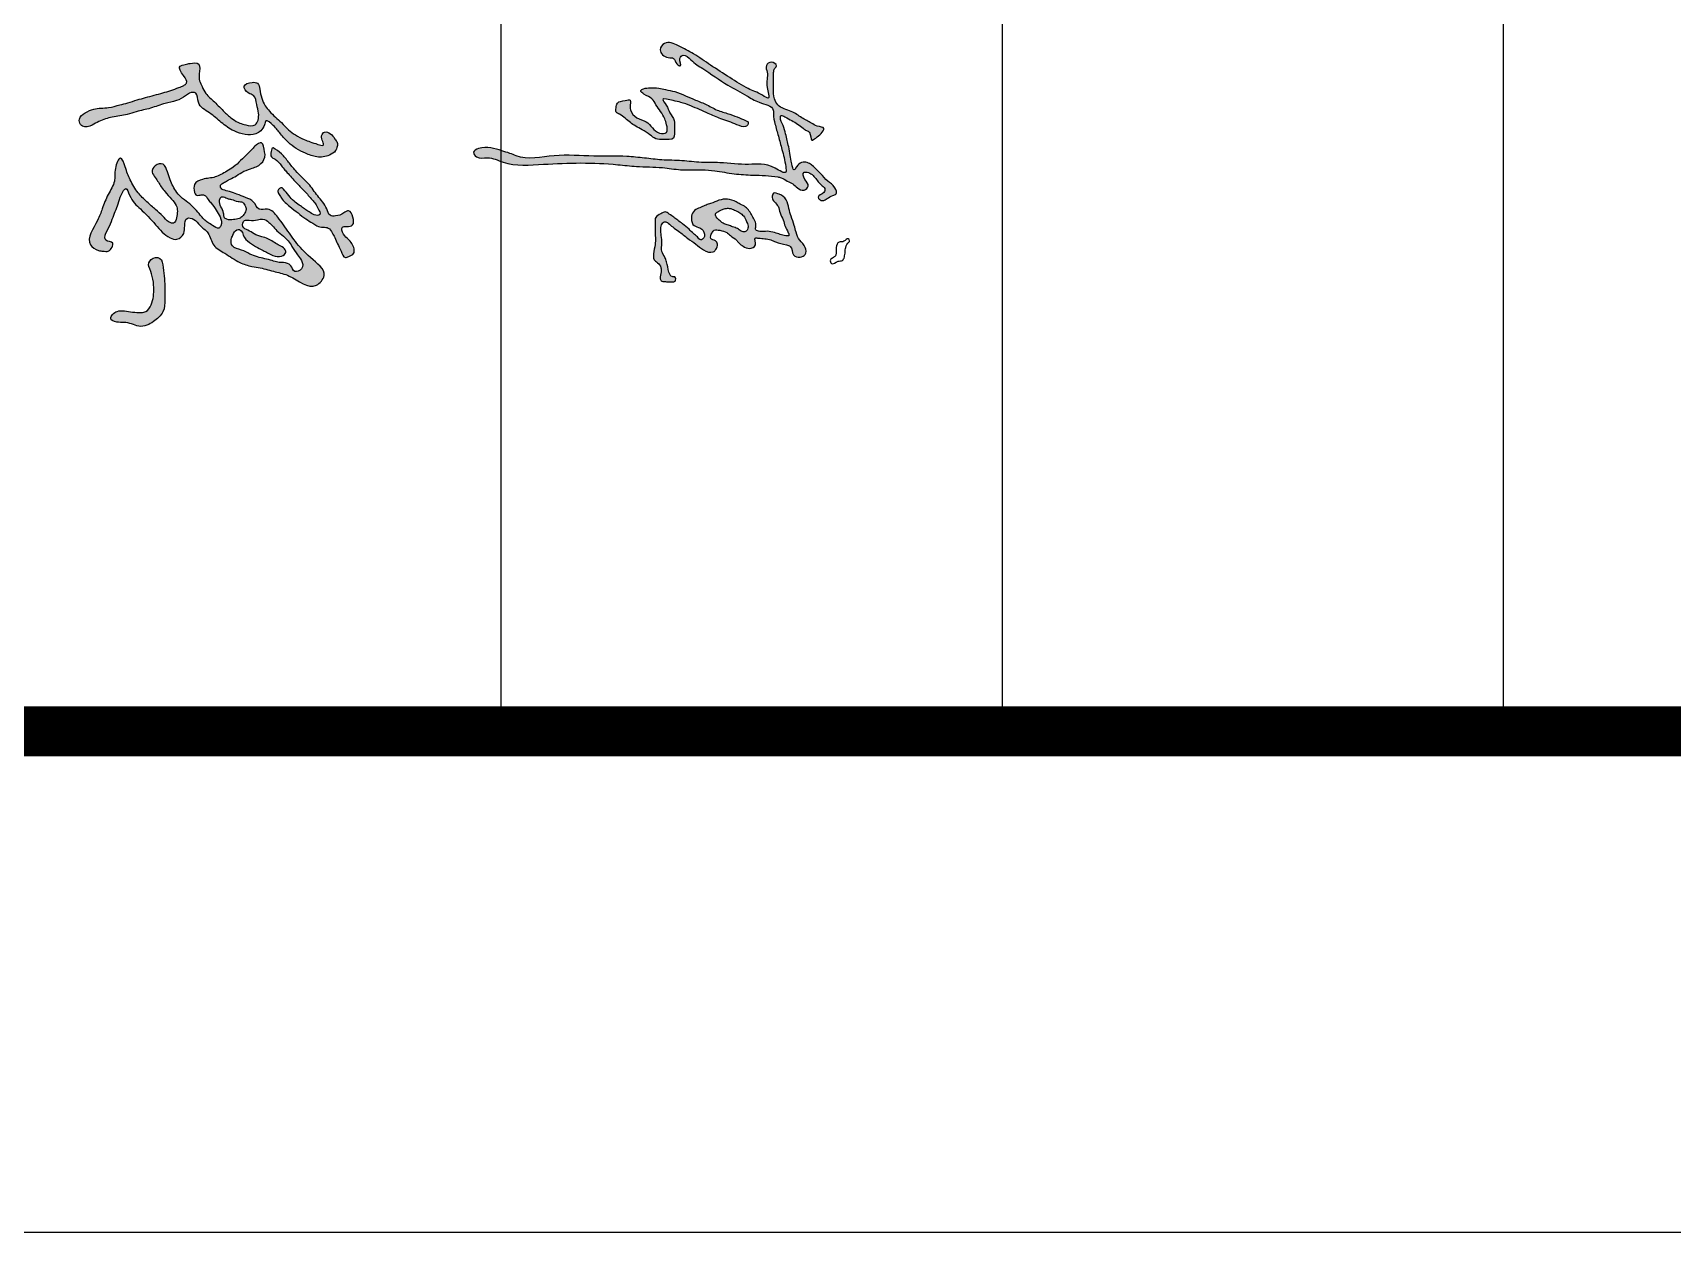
# Model space of a CAD drawing. Extents: x 174641 to 414490, y 73126 to 493158.
# Drawn here: x 370156 to 373428, y 171989 to 174383 of the extents above; entities that cross this region are included whole.
import ezdxf

# ---------------------------------------------------------------- set-up
doc = ezdxf.new("R2010")
doc.units = 0
doc.header["$LTSCALE"] = 1000
doc.header["$MEASUREMENT"] = 0
for name, color, linetype in [('PUB_TITLE', 7, 'Continuous'), ('TWT_TITLE', 7, 'Continuous'), ('文字和字符', 7, 'Continuous')]:
    doc.layers.add(name, color=color, linetype=linetype)

msp = doc.modelspace()

# ---------------------------------------------------------------- hatches: boundary and pattern name
at = {"layer": '文字和字符'}
h = msp.add_hatch(color=6, dxfattribs=at)
edge = h.paths.add_edge_path()
edge.add_spline(control_points=[(371634.3, 174294.4), (371634.3, 174294.2), (371634.4, 174269.7), (371634, 174254.3), (371644.4, 174233), (371669.3, 174228.9), (371689.5, 174213.6), (371708, 174204.6), (371720.3, 174196), (371739.9, 174194.9), (371727.7, 174180), (371720.8, 174175.1), (371706.4, 174163.8), (371710.1, 174184.8), (371699.1, 174187.8), (371688.8, 174197.2), (371673.4, 174207), (371660.4, 174213.2), (371647.6, 174220.7), (371648, 174206.8), (371654.7, 174197.4), (371659, 174178.1), (371664, 174159), (371667.6, 174138.1), (371669.9, 174125.5), (371674.2, 174103.6), (371683.8, 174125.5), (371701, 174126.3), (371715.4, 174115.3), (371728, 174103.3), (371741.5, 174086.4), (371755.9, 174078.3), (371762.5, 174061.1), (371750.2, 174057.9), (371742.4, 174053), (371733.5, 174046.9), (371726, 174049.5), (371720.1, 174058.7), (371735.5, 174061.1), (371738.1, 174074.1), (371724.6, 174081.5), (371718.3, 174094.1), (371708.3, 174102.8), (371701.5, 174105), (371690.7, 174106.3), (371695.7, 174088.5), (371707.5, 174078.9), (371694.2, 174065.3), (371681.7, 174073.4), (371672.9, 174082.2), (371660.9, 174087.2), (371651.8, 174093.7), (371628.6, 174098.7), (371597.1, 174098.7), (371555, 174101.1), (371521.5, 174107.5), (371485.9, 174111), (371450.9, 174108.2), (371407.5, 174116), (371365.4, 174114.9), (371286.6, 174125.2), (371198.5, 174123.5), (371108.9, 174115.5), (371067.2, 174137.3), (371044.2, 174130.4), (371031.6, 174146.3), (371059.6, 174159.2), (371082.3, 174150.1), (371107.2, 174143.4), (371139.3, 174127.8), (371198.3, 174142.3), (371270.8, 174135.8), (371331.3, 174138), (371376.4, 174133.4), (371412.9, 174128.6), (371450.9, 174129), (371489.5, 174123.2), (371533.6, 174125.4), (371584.9, 174117.2), (371622.7, 174125.6), (371660.8, 174097.7), (371657.4, 174126.6), (371651.7, 174147), (371645.3, 174172.2), (371640.2, 174189.2), (371636.5, 174203.8), (371633.4, 174216.6), (371635, 174237.8), (371604.1, 174242.4), (371577.3, 174260.6), (371537.4, 174280.5), (371500.9, 174307.4), (371472.4, 174324.4), (371456.7, 174342.7), (371443.3, 174331.7), (371453.2, 174313.4), (371437.8, 174321.7), (371437.4, 174334.8), (371419.2, 174331.6), (371402.6, 174347), (371419.4, 174369), (371447.7, 174355.9), (371476.3, 174341), (371510, 174317.3), (371545.7, 174294.7), (371580.9, 174271.4), (371604.5, 174263.8), (371629.9, 174246.9), (371616.5, 174281.6), (371625.3, 174298), (371616.5, 174318.5), (371629.6, 174327.4), (371642.8, 174319.8), (371638.4, 174313.2), (371635.3, 174311.3), (371635, 174307.6), (371633.3, 174303.1), (371634.3, 174294.5), (371634.3, 174294.4)], knot_values=[0, 0, 0, 0, 30.010681, 59.710914, 78.593199, 120.407305, 154.524141, 185.004149, 203.061643, 222.774317, 238.80713, 258.455944, 270.333782, 293.330836, 302.766156, 314.154011, 351.592667, 373.783884, 384.727657, 395.744414, 413.857163, 437.957453, 474.261753, 498.637383, 521.996218, 540.039757, 556.440551, 586.981856, 599.46137, 631.292047, 659.861277, 686.798362, 704.454635, 714.77327, 731.806988, 745.746399, 755.60273, 762.331918, 783.607358, 794.2488, 808.935268, 839.224822, 854.000646, 861.29652, 870.524529, 890.282084, 910.927322, 927.245681, 946.958313, 963.356978, 980.390735, 1000.003082, 1009.515457, 1078.314372, 1130.678307, 1184.843128, 1219.935368, 1279.461792, 1329.992924, 1402.614913, 1454.086505, 1659.988392, 1772.185683, 1817.246483, 1847.677046, 1862.240127, 1879.608782, 1944.488332, 1967.79145, 1986.349178, 2091.415626, 2201.453187, 2292.790848, 2342.000053, 2390.03078, 2446.006624, 2499.916829, 2551.206876, 2630.928051, 2705.368541, 2736.511304, 2751.139397, 2799.882761, 2838.437816, 2856.100871, 2874.060326, 2900.839764, 2911.90203, 2956.44123, 2995.684828, 3055.617738, 3138.927419, 3179.415616, 3204.798199, 3217.112426, 3237.828089, 3249.032304, 3266.585733, 3281.97368, 3312.759311, 3333.895438, 3372.534497, 3420.293911, 3476.863372, 3540.284988, 3599.822241, 3643.146119, 3661.15915, 3690.737213, 3733.200125, 3751.837118, 3768.448916, 3785.656639, 3792.541545, 3796.752385, 3800.355287, 3806.580356, 3819.839144, 3819.839144, 3819.839144, 3819.839144], degree=3, periodic=0)
h = msp.add_hatch(color=6, dxfattribs=at)
edge = h.paths.add_edge_path()
edge.add_spline(control_points=[(370758.9, 174171.2), (370758.8, 174171.4), (370741.3, 174192.8), (370728, 174175.1), (370741.7, 174155.2), (370721.4, 174161.6), (370710.8, 174165.2), (370695, 174170.9), (370680.4, 174178.3), (370664.9, 174189.7), (370653.3, 174203.3), (370639.6, 174214.8), (370628.8, 174225.9), (370614.6, 174243), (370609.9, 174261.8), (370606.7, 174284.5), (370591.4, 174284.8), (370571.5, 174279.3), (370584, 174261.8), (370599.9, 174258.9), (370602.4, 174239.8), (370606.9, 174224.3), (370606.7, 174209.8), (370599, 174195.3), (370582.4, 174199.2), (370567.6, 174202.7), (370553, 174211.8), (370536.4, 174226.3), (370520, 174244.7), (370501.8, 174259.1), (370494.2, 174274.9), (370487.6, 174287.7), (370487, 174302.4), (370492.6, 174324.3), (370471.1, 174323.2), (370460.5, 174319.6), (370443.3, 174317.1), (370455.7, 174298.3), (370466.5, 174284.5), (370455.9, 174277), (370445.4, 174273.6), (370431.6, 174267.6), (370409.3, 174261.8), (370386.8, 174255.5), (370363.2, 174249.5), (370346.4, 174243.4), (370327.2, 174239), (370305.1, 174232.2), (370280.4, 174233.5), (370260.8, 174224.5), (370248.4, 174215), (370248.3, 174203.5), (370256.5, 174192.6), (370273.9, 174198), (370290.9, 174208.8), (370315.1, 174216.1), (370340.7, 174218.4), (370365.5, 174227.1), (370391.5, 174231.8), (370417.3, 174242.7), (370441.8, 174246.8), (370458.3, 174254.5), (370468.3, 174264.3), (370486.2, 174265.3), (370482.8, 174237.2), (370510.1, 174224.6), (370531.4, 174203.8), (370554.6, 174187), (370578.7, 174179.6), (370598.4, 174179), (370612, 174187.8), (370618.1, 174196.7), (370620.7, 174213.2), (370639.4, 174195.2), (370649.5, 174181.7), (370664.8, 174164.6), (370681.3, 174151.4), (370700.7, 174142.2), (370722.9, 174133.4), (370744.9, 174136.3), (370760.1, 174145.4), (370763.4, 174156.1), (370765.2, 174163.8), (370758.9, 174171.1), (370758.9, 174171.2)], knot_values=[0, 0, 0, 0, 34.681641, 48.072065, 74.329964, 88.895095, 111.17035, 128.900452, 156.472867, 179.905372, 208.355087, 230.580725, 254.01719, 273.066721, 321.355231, 338.817261, 354.258199, 378.941826, 401.102047, 416.854172, 443.250134, 467.917341, 487.236589, 502.550058, 528.37671, 545.470375, 568.264653, 597.83009, 637.746529, 670.902739, 692.464096, 710.354936, 729.186846, 756.230528, 779.82652, 794.347921, 809.198107, 836.695152, 859.380582, 868.55181, 883.814404, 907.197348, 930.393917, 979.907693, 1004.230046, 1031.618366, 1054.147615, 1086.172461, 1127.622089, 1153.330618, 1177.300132, 1184.664421, 1199.389772, 1226.047392, 1247.395311, 1286.378592, 1328.318353, 1354.32781, 1395.269823, 1437.957794, 1469.914352, 1498.680239, 1511.344868, 1529.007775, 1555.105752, 1597.804477, 1639.655016, 1682.119963, 1714.682311, 1744.156119, 1760.024332, 1779.437309, 1790.885943, 1814.731193, 1846.001898, 1877.602297, 1905.335657, 1934.233701, 1967.004059, 2002.481722, 2023.475353, 2035.765847, 2047.212297, 2058.363573, 2058.363573, 2058.363573, 2058.363573], degree=3, periodic=0)
h = msp.add_hatch(color=6, dxfattribs=at)
edge = h.paths.add_edge_path()
edge.add_spline(control_points=[(371582.3, 174206.4), (371582.1, 174206.4), (371562.5, 174214.8), (371547.2, 174221.2), (371523.1, 174227.1), (371502, 174239.8), (371479.3, 174248.7), (371458.1, 174257.5), (371438.6, 174266.6), (371420.2, 174269), (371404.1, 174273.8), (371388.9, 174272.9), (371377.5, 174273.3), (371366.3, 174267.5), (371379.5, 174257.6), (371391.3, 174254), (371399.8, 174238.7), (371409.2, 174226.6), (371417.1, 174213), (371421, 174199.7), (371424.5, 174181.6), (371396.2, 174181.9), (371386.9, 174207.4), (371360.4, 174211.1), (371347.1, 174227.2), (371348.5, 174239.5), (371349.1, 174251.5), (371334.9, 174246.8), (371321.5, 174246.7), (371320.1, 174233.9), (371318.5, 174224.3), (371329.2, 174219.9), (371341.2, 174210.4), (371355.5, 174198), (371373.5, 174189.5), (371386.3, 174180.8), (371399.3, 174169.9), (371415.4, 174170.6), (371439.4, 174168.5), (371435.1, 174192), (371438.4, 174209.1), (371425.7, 174223.2), (371422.8, 174236.9), (371406.3, 174255.5), (371434.4, 174247), (371450.2, 174244.9), (371474.6, 174235.1), (371500.5, 174224.1), (371531.1, 174209.9), (371555.9, 174203), (371574.7, 174193.5), (371585.1, 174199.5), (371582.3, 174206.3), (371582.3, 174206.4)], knot_values=[0, 0, 0, 0, 24.542793, 52.435959, 85.650583, 121.512598, 155.916917, 186.540407, 217.474406, 244.606868, 263.102829, 287.388558, 305.597528, 314.527085, 327.332873, 353.193682, 372.630675, 395.352625, 418.617204, 435.772151, 457.249665, 475.959444, 524.49024, 552.742939, 580.507685, 599.437854, 607.362997, 621.159879, 644.090151, 657.95728, 669.398503, 679.892715, 700.008206, 736.031643, 756.664286, 782.242284, 801.590045, 823.390719, 851.090423, 877.54929, 900.135028, 924.011869, 947.574779, 965.855715, 994.232281, 1016.328926, 1045.309406, 1098.032674, 1136.336698, 1183.774373, 1208.195694, 1217.866995, 1225.149506, 1225.149506, 1225.149506, 1225.149506], degree=3, periodic=0)
h = msp.add_hatch(color=6, dxfattribs=at)
edge = h.paths.add_edge_path()
edge.add_spline(control_points=[(370619.3, 174140.1), (370619.3, 174139.9), (370612.2, 174115.2), (370591.7, 174113.1), (370573.1, 174105.8), (370560, 174095.5), (370547.4, 174090.7), (370539.2, 174084.6), (370532.2, 174082.3), (370527, 174070.9), (370548.6, 174066.9), (370563.6, 174061.2), (370580.3, 174054.3), (370598.2, 174048.3), (370604.9, 174026.7), (370629, 174035.6), (370643.7, 174016.6), (370669.1, 173982.7), (370692.4, 173943.9), (370748.4, 173906.2), (370713.1, 173863.5), (370676.2, 173898.3), (370639.2, 173905.9), (370614.4, 173913.8), (370590.3, 173917), (370565.1, 173924.5), (370542.3, 173942.5), (370513.4, 173956.4), (370509.2, 173984.9), (370488.9, 173996.7), (370480.1, 174011.6), (370460.6, 174016.3), (370458.3, 173997.2), (370459.4, 173981.8), (370445.1, 173968.2), (370420.8, 173976.4), (370400.5, 174001.6), (370372.1, 174031), (370351.5, 174048.6), (370342.3, 174078.8), (370330.3, 174057.3), (370325.7, 174038.7), (370315.3, 174014.9), (370307.9, 173992.7), (370297.7, 173979.3), (370302.3, 173965.7), (370318, 173967.5), (370313.9, 173953.9), (370307.3, 173945.5), (370296.1, 173947.5), (370283.4, 173948.4), (370257.1, 173966.3), (370283.6, 174001.8), (370295, 174033.6), (370304.9, 174060.1), (370321.9, 174086.1), (370317.4, 174108.8), (370330.2, 174143.3), (370340.5, 174116), (370344.2, 174102.5), (370352.6, 174084.4), (370363.6, 174064.4), (370383.2, 174046.4), (370399.7, 174031.2), (370415.4, 174018.3), (370423.9, 174006.2), (370438.8, 174000.9), (370444.6, 174019.2), (370445.5, 174036.7), (370431.5, 174052.3), (370421.3, 174064.1), (370409.8, 174078.1), (370403, 174091.7), (370391.2, 174105.2), (370398.9, 174120.5), (370418.5, 174124.3), (370424.7, 174105.3), (370430.5, 174086.3), (370440.2, 174067.2), (370454.6, 174051.8), (370473.1, 174039.9), (370487.9, 174022.1), (370502.1, 174005.2), (370515.1, 173999.2), (370525.5, 173990.1), (370534.6, 174001.5), (370530.3, 174015.6), (370521.9, 174029.6), (370513.5, 174041.4), (370505, 174050.4), (370499.8, 174060.9), (370489.8, 174059.4), (370480.6, 174057.5), (370477.8, 174068.6), (370475.6, 174083), (370497.3, 174093.4), (370515.7, 174092.9), (370531.7, 174100.4), (370543.4, 174107.3), (370557.6, 174115.4), (370570.4, 174128.2), (370582.4, 174139.6), (370592.3, 174149.1), (370599.2, 174157.9), (370616.5, 174169.2), (370616.5, 174152.3), (370619.3, 174140.2), (370619.3, 174140.1)], knot_values=[0, 0, 0, 0, 27.432872, 59.395361, 85.693134, 109.085552, 128.362609, 140.996926, 151.763291, 157.712951, 186.698752, 208.876995, 234.201156, 260.084919, 284.937489, 307.779824, 344.178191, 370.603449, 488.346466, 550.578274, 584.928952, 664.213103, 704.923077, 747.845979, 770.989275, 806.181381, 854.934517, 893.286489, 930.483071, 961.790102, 984.548855, 1003.508451, 1024.718144, 1046.34914, 1071.076056, 1090.271471, 1144.396456, 1205.241891, 1253.920649, 1274.470919, 1294.501491, 1322.334343, 1367.576566, 1396.031299, 1422.826029, 1429.955148, 1450.476244, 1461.8652, 1477.100741, 1492.069997, 1504.375793, 1531.897919, 1602.108595, 1637.124251, 1679.750326, 1720.374244, 1756.060039, 1787.456838, 1814.277484, 1834.999527, 1853.438436, 1895.015251, 1930.254648, 1962.79728, 1989.05807, 2013.552032, 2026.034617, 2043.218025, 2076.933867, 2099.023719, 2126.230041, 2142.894352, 2174.050972, 2191.234509, 2210.914373, 2232.75608, 2256.675267, 2280.357753, 2319.727615, 2342.899389, 2367.60531, 2410.353703, 2439.962666, 2455.364827, 2473.851128, 2482.49724, 2507.041751, 2528.398061, 2552.516989, 2565.753289, 2581.839762, 2593.467441, 2605.690383, 2613.252568, 2635.359714, 2661.00506, 2697.047344, 2713.801275, 2733.175864, 2753.931383, 2781.462056, 2807.917281, 2823.476427, 2837.489503, 2858.153182, 2884.370537, 2892.288582, 2892.288582, 2892.288582, 2892.288582], degree=3, periodic=0)
edge = h.paths.add_edge_path(flags=16)
edge.add_spline(control_points=[(370627.1, 174004.9), (370627, 174005), (370614.7, 174014.1), (370602.5, 174008.8), (370590.6, 174008.2), (370576.2, 174011.1), (370572.1, 173994.3), (370586.6, 173989.5), (370597.5, 173981), (370611.7, 173976.4), (370628.9, 173971.9), (370641.8, 173960.7), (370656.2, 173956), (370663.9, 173944.1), (370650.2, 173934.6), (370636.5, 173937.7), (370624.8, 173943.7), (370613.4, 173949.9), (370602.2, 173954.9), (370590.1, 173964.4), (370575.8, 173971.8), (370573.5, 173991.4), (370559.7, 173990.1), (370555.5, 173980.4), (370550.5, 173970.1), (370552.8, 173953.5), (370573, 173951), (370588.1, 173941.5), (370603.8, 173935.9), (370618.8, 173932.2), (370632.5, 173929.4), (370644.6, 173924.4), (370657.6, 173925.6), (370672.1, 173921.1), (370676.2, 173902.7), (370696.6, 173911.2), (370693.9, 173929.3), (370682.3, 173941.4), (370672.3, 173959.2), (370659.4, 173975.9), (370642.5, 173987.2), (370636.6, 173996.1), (370627.2, 174004.8), (370627.1, 174004.9)], knot_values=[0, 0, 0, 0, 19.744507, 34.157131, 56.912893, 69.911234, 87.399526, 104.154629, 124.530072, 146.715715, 165.190697, 198.370593, 214.639562, 229.161561, 244.798567, 268.894407, 285.44538, 299.384274, 322.908118, 336.418052, 363.110061, 388.511726, 395.681319, 413.735699, 426.886572, 444.721671, 472.606193, 498.451489, 520.637008, 541.419327, 562.830776, 579.059192, 594.65128, 616.732747, 635.831876, 655.966223, 679.349301, 698.350322, 726.390651, 763.332051, 786.837613, 805.134121, 818.66464, 818.66464, 818.66464, 818.66464], degree=3, periodic=0)
edge = h.paths.add_edge_path(flags=16)
edge.add_spline(control_points=[(370580.2, 174036.6), (370580.1, 174036.7), (370575, 174047.7), (370563.6, 174045.3), (370554.5, 174050.5), (370544.4, 174051.9), (370538.7, 174055.7), (370531.1, 174056.4), (370526.8, 174046.8), (370530.9, 174035.6), (370537.7, 174025.7), (370536.4, 174015.3), (370544.9, 174009), (370555.8, 174010.4), (370566.7, 174011.7), (370575.1, 174016.6), (370579, 174024.6), (370582.9, 174029.8), (370580.2, 174036.5), (370580.2, 174036.6)], knot_values=[0, 0, 0, 0, 14.292967, 26.663458, 46.005146, 55.397894, 68.805265, 74.060786, 84.885427, 103.559239, 122.783611, 133.392057, 143.205535, 161.756698, 177.271697, 189.090572, 200.297464, 212.920328, 218.424594, 218.424594, 218.424594, 218.424594], degree=3, periodic=0)
h = msp.add_hatch(color=6, dxfattribs=at)
edge = h.paths.add_edge_path()
edge.add_spline(control_points=[(370635.2, 174153.4), (370635.4, 174153.3), (370655.8, 174140.2), (370665.7, 174125.5), (370683, 174103.4), (370705.7, 174084.6), (370724, 174056.5), (370741.4, 174038.8), (370746.6, 174017.6), (370763, 174017), (370774, 174021.5), (370788.3, 174032), (370796, 174015.1), (370797.5, 173997.9), (370783.7, 173996), (370769.5, 173997), (370775.4, 173978.8), (370785.3, 173972), (370794.9, 173960.8), (370801.2, 173942.4), (370787.9, 173937.5), (370776.3, 173931.3), (370771.6, 173949.4), (370763.7, 173960.5), (370759.7, 173974.1), (370753.2, 173984.1), (370747.2, 173995.3), (370734.3, 173994.8), (370723.3, 173996.8), (370712.8, 174004.8), (370699.3, 174011.7), (370684.9, 174024.2), (370668, 174036.7), (370654, 174048.8), (370648, 174060.2), (370641.7, 174068.8), (370652.2, 174076.1), (370659.4, 174067.8), (370666.5, 174058.8), (370676, 174046.9), (370687, 174039.8), (370695.4, 174033.6), (370703.5, 174028.1), (370712.1, 174022.5), (370720.7, 174017.4), (370731.9, 174021.2), (370724.3, 174032.6), (370720.8, 174041.8), (370712.8, 174050.1), (370706, 174058.7), (370698.2, 174066.7), (370690.8, 174074.6), (370682.8, 174082.7), (370674.5, 174092.2), (370666.1, 174100.8), (370658.8, 174109.7), (370650.4, 174119.6), (370642.9, 174130), (370630, 174135.2), (370629.9, 174144.6), (370635.1, 174153.4), (370635.2, 174153.4)], knot_values=[0, 0, 0, 0, 28.666202, 58.974239, 88.991361, 140.445622, 182.443945, 226.361589, 246.003405, 261.159642, 285.403493, 300.064839, 321.637432, 343.335684, 360.576762, 372.35608, 392.086641, 412.248863, 426.515031, 455.165125, 470.118963, 480.655269, 502.385008, 524.571649, 543.872014, 558.543079, 575.923356, 590.530581, 608.177969, 621.720424, 644.672751, 671.428143, 700.314854, 733.307285, 745.026327, 756.27632, 770.758758, 775.879479, 798.783005, 820.418083, 838.303351, 852.974217, 863.749723, 878.985175, 896.219108, 903.438329, 919.617985, 935.209773, 949.206114, 965.758141, 981.234157, 995.661007, 1010.855529, 1028.447768, 1048.105951, 1061.049743, 1076.480099, 1102.025547, 1114.040319, 1128.49753, 1139.678117, 1139.678117, 1139.678117, 1139.678117], degree=3, periodic=0)
h = msp.add_hatch(color=6, dxfattribs=at)
edge = h.paths.add_edge_path()
edge.add_spline(control_points=[(371645.7, 174061.1), (371645.9, 174061), (371664.1, 174049.7), (371663.9, 174033.2), (371669.5, 174015.9), (371675.5, 174000.6), (371679.2, 173984), (371685.5, 173968.1), (371698.5, 173957.5), (371700.3, 173939.6), (371686.6, 173933.9), (371670, 173938.1), (371672, 173956.6), (371654.8, 173961.1), (371642, 173963.9), (371628.3, 173970.5), (371616.3, 173972.4), (371607, 173972.9), (371593.4, 173975.1), (371602.7, 173957.2), (371585.3, 173950.8), (371574.2, 173956.7), (371565.3, 173962.4), (371559, 173971.9), (371549.1, 173976.6), (371540, 173986.5), (371528.5, 173988.6), (371516.3, 173991.1), (371510.5, 173983), (371505.5, 173970.9), (371518.6, 173969.7), (371523.6, 173960.3), (371520.6, 173951.3), (371510.8, 173942.2), (371493.3, 173949.4), (371479.3, 173961.9), (371461.6, 173973.3), (371447.4, 173985.9), (371433.3, 173995), (371425.8, 174002.4), (371417.4, 174007.7), (371410, 174001.3), (371408.9, 173990.7), (371410, 173977.8), (371412.2, 173963.1), (371408.8, 173947.3), (371417.4, 173936.3), (371422.3, 173922.2), (371423.6, 173909.8), (371429, 173895.1), (371439.4, 173897.8), (371439.7, 173886), (371431.3, 173885.7), (371424.3, 173886.3), (371417.5, 173886.7), (371410.5, 173886.5), (371406.3, 173895.1), (371410.2, 173904), (371409.9, 173915.6), (371405, 173923.3), (371389.8, 173931.9), (371400.6, 173960), (371397.3, 173984.3), (371398, 174002), (371397.4, 174016.6), (371408.3, 174021.2), (371417.8, 174027.7), (371426.9, 174020.8), (371434.9, 174015.4), (371443.8, 174008.6), (371454, 174000.9), (371465, 173992.6), (371473.6, 173982.2), (371482.2, 173977), (371487.9, 173967.4), (371497.3, 173974.3), (371496.2, 173982.9), (371492.9, 173991.2), (371483.8, 173995.7), (371472.7, 173998.4), (371470.3, 174009.9), (371469.7, 174021.1), (371478.4, 174031.2), (371489.6, 174034.8), (371499.1, 174039.7), (371511.4, 174042.9), (371524.6, 174049.6), (371542.7, 174052.5), (371557.2, 174047.3), (371568.4, 174040.4), (371582.3, 174034.9), (371591.4, 174017.5), (371600.9, 174002.9), (371597.2, 173988.5), (371609.7, 173985.3), (371621.5, 173988.1), (371635.5, 173984.9), (371647.9, 173980.6), (371655.9, 173978.3), (371666.8, 173977), (371662, 173988.1), (371656.9, 173996), (371654, 174010.9), (371646, 174022.6), (371645, 174037), (371636.1, 174045.2), (371630.1, 174053.2), (371632.1, 174066.9), (371645.6, 174061.1), (371645.7, 174061.1)], knot_values=[0, 0, 0, 0, 24.512001, 49.882294, 72.277412, 98.738469, 118.409447, 143.109669, 167.776883, 187.618262, 203.042037, 222.126752, 247.275306, 258.48372, 289.86628, 303.795246, 321.379231, 338.707377, 347.328395, 366.307106, 385.237264, 403.506228, 418.562709, 428.786369, 449.648574, 463.118664, 483.023077, 498.54091, 507.708607, 523.614939, 538.272825, 548.331434, 564.446663, 573.613544, 601.356343, 627.727416, 655.753502, 687.468657, 707.386499, 724.030195, 733.822997, 742.988374, 758.369859, 776.521682, 797.368312, 820.285411, 838.875384, 852.53501, 881.495768, 896.424896, 904.484831, 916.221913, 924.49056, 934.624145, 946.353648, 953.359124, 961.492881, 980.267656, 992.004738, 1008.557493, 1015.80342, 1061.650078, 1099.490071, 1123.473109, 1136.892554, 1154.792681, 1167.453766, 1180.555905, 1196.223819, 1209.542153, 1226.270416, 1249.735518, 1266.970627, 1281.05191, 1293.130439, 1303.91699, 1316.71909, 1326.731209, 1339.888064, 1357.279911, 1369.076666, 1385.0742, 1402.881823, 1419.32573, 1433.82478, 1447.087554, 1471.921893, 1495.500471, 1520.791964, 1533.894554, 1550.83807, 1581.024251, 1611.984954, 1621.45011, 1633.096343, 1654.387173, 1674.742462, 1691.115782, 1707.380906, 1715.678547, 1723.570803, 1743.940975, 1761.902668, 1783.344225, 1802.439161, 1818.418402, 1831.919163, 1844.453477, 1860.498716, 1860.498716, 1860.498716, 1860.498716], degree=3, periodic=0)
edge = h.paths.add_edge_path(flags=16)
edge.add_spline(control_points=[(371580.3, 174006.7), (371580.3, 174006.8), (371574.6, 174018.5), (371567.2, 174024), (371558.4, 174028.6), (371550.3, 174032.4), (371541.7, 174033.3), (371534.2, 174032), (371527.9, 174028.8), (371523, 174025.8), (371516.9, 174022.5), (371520.4, 174013.6), (371527.2, 174008.2), (371534.9, 174001.2), (371544.1, 173999.4), (371552.8, 173995.7), (371562.2, 173993.5), (371568.7, 173987.2), (371576.5, 173984.8), (371582.8, 173989.4), (371583.9, 173996.9), (371582.5, 174001.6), (371580.4, 174006.6), (371580.3, 174006.7)], knot_values=[0, 0, 0, 0, 17.49913, 30.768414, 43.809406, 57.820521, 67.761158, 79.395962, 89.172864, 96.402516, 104.532234, 113.624822, 128.719094, 142.570854, 155.091253, 167.081152, 182.063386, 194.044375, 204.792336, 212.007375, 223.839632, 231.821798, 237.531752, 237.531752, 237.531752, 237.531752], degree=3, periodic=0)
h = msp.add_hatch(color=6, dxfattribs=at)
edge = h.paths.add_edge_path()
edge.add_spline(control_points=[(370387.5, 173916.8), (370387.6, 173916.6), (370396.5, 173893.5), (370397.9, 173871.7), (370396.1, 173845.7), (370384.6, 173826), (370369.5, 173824.7), (370355.3, 173825.6), (370339.7, 173828.3), (370324.6, 173829), (370315.5, 173822.2), (370307.8, 173810.7), (370324.4, 173804.4), (370337.7, 173805.7), (370353, 173802.8), (370367.3, 173795.6), (370383.6, 173798.3), (370400, 173808.7), (370418.9, 173824), (370419.7, 173857), (370419.8, 173886.7), (370416.2, 173913), (370413.6, 173936.2), (370389.3, 173936.4), (370387.5, 173916.9), (370387.5, 173916.8)], knot_values=[0, 0, 0, 0, 27.563865, 56.695241, 102.242536, 124.004216, 136.411448, 158.63331, 179.899671, 199.3513, 213.673571, 224.845605, 243.023995, 261.921703, 282.270986, 301.572813, 323.389476, 342.524862, 378.241957, 410.829433, 464.696782, 494.311037, 519.262799, 542.254368, 560.867544, 560.867544, 560.867544, 560.867544], degree=3, periodic=0)

# ---------------------------------------------------------------- linework, layer by layer
for p, q in [((371090.2, 180989), (371090.2, 172989)), ((372090.2, 180989), (372090.2, 172989)), ((373090.2, 180989), (373090.2, 172989))]:
    msp.add_line(p, q)
at = {"layer": 'PUB_TITLE', "const_width": 100}
msp.add_lwpolyline([(413489.8, 180989), (413489.8, 172989), (356090.2, 172989), (356090.2, 180989)], close=True, dxfattribs=at)
at = {"layer": 'TWT_TITLE'}
msp.add_lwpolyline([(355090.2, 256089), (355090.2, 171989), (414490.2, 171989), (414490.2, 256089)], close=True, dxfattribs=at)
at = {"layer": 'TWT_TITLE', "const_width": 100}
msp.add_lwpolyline([(356090.2, 253589), (356090.2, 172989), (413490.2, 172989), (413490.2, 253589)], close=True, dxfattribs=at)
at = {"layer": '文字和字符', "color": 6}
for points, start_tangent, end_tangent in [([(371634.3, 174294.4), (371634.3, 174272.8), (371636.1, 174251.5), (371642.6, 174239.5), (371669.7, 174226.3), (371690.8, 174213.7), (371709.9, 174202.9), (371721.6, 174197.1), (371734.9, 174192.1), (371729.1, 174182.1), (371718.3, 174173), (371710.8, 174168.8), (371705.8, 174184.6), (371699.9, 174188.1), (371693.3, 174192.9), (371670.9, 174207.9), (371656.7, 174215.4), (371649.3, 174217.9), (371648.4, 174210), (371653.4, 174197.9), (371658.4, 174181.3), (371664.4, 174155.8), (371667.6, 174138.6), (371670.6, 174122), (371675, 174109.8), (371682.5, 174118.9), (371704.1, 174123.1), (371711.6, 174118.1), (371728.2, 174102.3), (371742.4, 174087.3), (371756.5, 174074), (371759, 174061.5), (371752.3, 174058.2), (371741.5, 174052.4), (371732.4, 174048.2), (371725.7, 174050.7), (371723.2, 174054.9), (371734.9, 174064.8), (371736.5, 174072.3), (371729.1, 174079.8), (371714.9, 174096.5), (371706.6, 174103.1), (371701.6, 174104.8), (371695, 174104.8), (371696.6, 174090.6), (371703.3, 174077.3), (371695, 174069), (371681.7, 174074), (371672.5, 174081.5), (371661.7, 174087.3), (371649.3, 174094), (371642.6, 174095.6), (371593.2, 174099.2), (371555.5, 174101.9), (371516.9, 174107.7), (371491.7, 174109.9), (371448.8, 174110), (371412.6, 174114.1), (371360.4, 174116.4), (371323.4, 174120), (371175.1, 174120.7), (371094.3, 174125.1), (371063, 174133.8), (371041.2, 174136), (371035.4, 174144.8), (371045.6, 174152), (371092.1, 174147.7), (371108.1, 174142.6), (371120.5, 174137.5), (371196.2, 174137.7), (371275.5, 174137.2), (371341.3, 174136.4), (371376.6, 174133.2), (371411.1, 174129.6), (371451.4, 174127.9), (371490.1, 174124.4), (371527, 174124), (371584.4, 174120.5), (371637.5, 174113), (371658.6, 174105.3), (371658.6, 174115.8), (371651, 174150.1), (371643.8, 174176.9), (371640.3, 174189.2), (371637.1, 174201.7), (371634, 174220.8), (371633.6, 174228.7), (371605.7, 174244.5), (371580.6, 174257.7), (371543, 174278.9), (371492.8, 174311.8), (371469.3, 174329.1), (371453.6, 174338.5), (371447.3, 174332.2), (371448.1, 174317.3), (371441.1, 174321.2), (371434.8, 174332.2), (371423.8, 174333.8), (371408.1, 174349.5), (371416.8, 174362), (371444.2, 174357.3), (371474.6, 174341.1), (371508.6, 174318.7), (371546.9, 174293.8), (371583.8, 174271.8), (371612, 174258.5), (371623.8, 174253), (371621.4, 174274.2), (371621.4, 174304.8), (371619.9, 174318.1), (371630, 174324.4), (371640.2, 174317.3), (371637.7, 174313), (371635.6, 174310.9), (371635, 174308.4), (371634, 174304), (371634.3, 174294.4)], (0, -1), (0, -1)), ([(370758.9, 174171.2), (370738.2, 174185.2), (370732.3, 174177.6), (370735, 174158.8), (370724.6, 174160.6), (370709.4, 174165.7), (370697.5, 174170.2), (370679.8, 174179.3), (370666.3, 174189.4), (370651.9, 174204), (370640, 174214.8), (370628.2, 174226.9), (370619.7, 174237.7), (370608.7, 174270.7), (370604.5, 174282.5), (370593.5, 174284.2), (370577.4, 174276.6), (370585.9, 174263.1), (370596.1, 174258), (370602.8, 174240.2), (370606.3, 174222.8), (370605.4, 174208.9), (370599.4, 174199.6), (370580.8, 174199.6), (370569, 174202.9), (370554.7, 174211.1), (370538.5, 174225), (370518.2, 174245.3), (370501.3, 174262.2), (370493.7, 174275.8), (370488.6, 174287.6), (370487.8, 174301.1), (370486.9, 174320.6), (370470, 174322.3), (370459.8, 174319.8), (370449.7, 174316.4), (370456.5, 174297.8), (370462.4, 174282.5), (370457.3, 174278.3), (370447.2, 174274.1), (370431.4, 174268), (370415.4, 174263.4), (370380.9, 174254), (370364, 174249.4), (370345.2, 174243.4), (370329.5, 174239.3), (370307, 174234.1), (370277.3, 174230.9), (370260.4, 174223.4), (370248.7, 174210.7), (370248.7, 174205.4), (370255.1, 174196.9), (370274.2, 174199), (370287.8, 174206.2), (370314.5, 174215), (370344.2, 174220.3), (370362.2, 174225.6), (370390.8, 174232.8), (370420, 174242.4), (370442.4, 174248), (370460.8, 174257.4), (370468.3, 174262.7), (370481, 174262.7), (370486.3, 174244.7), (370508.6, 174223.4), (370531.9, 174204.3), (370557.4, 174187.4), (370579.8, 174180.5), (370601, 174181.7), (370610.7, 174187.7), (370618.1, 174199.6), (370621, 174207.3), (370635.6, 174198.4), (370650.3, 174181.3), (370665.8, 174164.6), (370681.5, 174152.2), (370700, 174142.8), (370722.5, 174135.6), (370747.9, 174139), (370760.1, 174148), (370763.3, 174156.2), (370763.3, 174164.5), (370758.9, 174171.2)], (-0.51913, 0.854695), (-0.51913, 0.854695)), ([(371582.3, 174206.4), (371566, 174213.3), (371547.3, 174220.6), (371524.5, 174227.9), (371501.3, 174239.3), (371478.5, 174249.1), (371458.2, 174257.7), (371437.4, 174265.8), (371418.3, 174269.9), (371405.3, 174272.7), (371387.8, 174273.1), (371374.7, 174271.5), (371369.4, 174267.8), (371375.6, 174260.9), (371391.4, 174251.2), (371399.6, 174239.8), (371408.9, 174226.3), (371417.1, 174211.7), (371420.7, 174199.8), (371420.3, 174184.4), (371406.9, 174183.2), (371380.1, 174205.7), (371361.4, 174213.6), (371348.9, 174229.3), (371348.6, 174242.9), (371348, 174248.6), (371338.1, 174248.3), (371322.5, 174242.9), (371319.9, 174233.2), (371320.2, 174225), (371326.5, 174220.7), (371338.4, 174212.5), (371359.1, 174196.9), (371372.2, 174189.8), (371387.5, 174179.5), (371399.2, 174171.9), (371414.8, 174170.2), (371434.5, 174173.2), (371436.3, 174192.2), (371435.9, 174208.5), (371427.3, 174223.4), (371420.1, 174238.7), (371413.3, 174250), (371433.6, 174247.8), (371449.2, 174244.4), (371468.8, 174237.4), (371503.8, 174222.5), (371529.1, 174211.5), (371561.2, 174199.8), (371578.5, 174196.3), (371583.4, 174201.2), (371582.3, 174206.4)], (-0.919041, 0.394162), (-0.919041, 0.394162)), ([(370619.3, 174140.1), (370611.2, 174122.1), (370590.6, 174111.8), (370573, 174104.7), (370558.8, 174095.7), (370546.3, 174089.5), (370538.5, 174084.8), (370531.9, 174080.7), (370530.1, 174076.8), (370548.2, 174066.4), (370563.3, 174061.3), (370580.3, 174054.5), (370596.6, 174045.4), (370607.6, 174031.3), (370624.1, 174031.3), (370644.8, 174015.1), (370656.1, 173999.9), (370710.1, 173934.4), (370737.1, 173898.6), (370721.7, 173879.3), (370667.6, 173897.6), (370639.6, 173906.3), (370609.6, 173914.1), (370593.2, 173917), (370569, 173924.7), (370539.1, 173943.1), (370516.9, 173959.5), (370505.3, 173983.7), (370488.9, 173999.2), (370477.3, 174010.8), (370463.7, 174012.7), (370458.9, 173998.2), (370457, 173982.7), (370443.4, 173971.1), (370429.9, 173974), (370400.9, 174000.1), (370370.5, 174031.7), (370348.9, 174059.3), (370341.5, 174072.2), (370332.7, 174060.7), (370326, 174041.8), (370314.4, 174011.4), (370306.4, 173992.4), (370299.7, 173974.3), (370301.7, 173969.6), (370315.2, 173963.5), (370313.9, 173955.4), (370306.5, 173947.4), (370295.7, 173947.4), (370286.9, 173948.7), (370270.7, 173960.2), (370284.9, 174008.7), (370294.5, 174032.1), (370306.3, 174060.4), (370318.6, 174087), (370320.6, 174112.6), (370330.7, 174132.9), (370340.2, 174116), (370344.9, 174101.9), (370350.3, 174089.7), (370365.8, 174064.1), (370383.6, 174046), (370401, 174030.3), (370415, 174017.5), (370427.8, 174005.4), (370436.6, 174003.4), (370442.6, 174014.1), (370442, 174038.4), (370432.5, 174051.3), (370419.7, 174066.1), (370412.3, 174075.5), (370400.2, 174094.4), (370394.1, 174105.2), (370400.2, 174118), (370415.7, 174120.7), (370424.4, 174105.9), (370429.8, 174089.7), (370443.3, 174064.7), (370454.8, 174052.6), (370468.9, 174041.8), (370490.1, 174019.5), (370505.2, 174004.4), (370514.7, 173998.6), (370527, 173993.5), (370531.2, 173998.1), (370529.5, 174015.7), (370522, 174029.1), (370511.7, 174043.1), (370505.6, 174050.5), (370498.1, 174059.3), (370489.7, 174059.3), (370480.9, 174059.7), (370478.8, 174064.7), (370478.8, 174080.7), (370494.3, 174090.7), (370519.9, 174095.5), (370531, 174100.2), (370543.1, 174107.1), (370555.8, 174115), (370570.6, 174128.2), (370584.3, 174141.5), (370592.3, 174149.4), (370599.1, 174156.8), (370612.3, 174163.7), (370618.2, 174145.7), (370619.3, 174140.1)], (0.051807, -0.998657), (0.051807, -0.998657)), ([(370635.2, 174153.4), (370652, 174141.4), (370666.4, 174125), (370680, 174108.1), (370706, 174081.7), (370724.4, 174057.7), (370742.4, 174031.7), (370749.2, 174019.2), (370760, 174017.6), (370776.4, 174023.6), (370786, 174028.1), (370794.8, 174015.2), (370794, 173999.6), (370782, 173996.4), (370773.6, 173995.2), (370776, 173981.2), (370786, 173970.7), (370792.5, 173962.7), (370796, 173942.4), (370786.8, 173936.8), (370779.6, 173934.4), (370771.2, 173947.6), (370764, 173961.8), (370758.7, 173974.7), (370753.5, 173983.9), (370745.6, 173993.6), (370735.2, 173995.2), (370722.8, 173998), (370714.5, 174003.2), (370700.4, 174011.8), (370685.2, 174023.6), (370668.8, 174036.5), (370652, 174053.3), (370647.6, 174060.5), (370644.8, 174068.1), (370653.6, 174073.7), (370656.4, 174071.3), (370666.8, 174058.5), (370677.2, 174046.9), (370687.6, 174039.3), (370696.2, 174033.1), (370702.6, 174028.7), (370711.8, 174022.8), (370723.6, 174018.8), (370728.4, 174020.8), (370725.2, 174032.1), (370719.9, 174042), (370713.4, 174049.7), (370705.7, 174058.8), (370698.1, 174066.9), (370690.9, 174074.5), (370683.3, 174082.3), (370674.8, 174091.7), (370665.2, 174102.1), (370659.1, 174109.2), (370652, 174117.8), (370639.2, 174131), (370632, 174135.8), (370631.6, 174146.2), (370635.2, 174153.4)], (0.904095, -0.427331), (0.904095, -0.427331)), ([(370580.2, 174036.6), (370574.2, 174045), (370565.4, 174046.6), (370552.1, 174050.5), (370545.5, 174052.1), (370536.5, 174055.7), (370532.7, 174055.7), (370528.6, 174049.1), (370531.3, 174036), (370536.7, 174023.2), (370537.7, 174015.6), (370543.1, 174011), (370556.5, 174010.5), (370567.4, 174012.6), (370574.6, 174017.2), (370579, 174024), (370581.4, 174032.8), (370580.2, 174036.6)], (-0.423645, 0.905829), (-0.423645, 0.905829)), ([(371645.7, 174061.1), (371659.4, 174049.9), (371665, 174032.5), (371669.3, 174016.9), (371675.5, 173998.9), (371679.2, 173985.2), (371686.7, 173969.1), (371697.3, 173954.8), (371697.3, 173940.5), (371687.3, 173935.5), (371674.3, 173939.8), (371667.4, 173956.6), (371660, 173959.7), (371638.2, 173966), (371628.9, 173969.7), (371616.5, 173972.2), (371604.1, 173973.4), (371597.9, 173973.4), (371597.9, 173959.7), (371586.1, 173952.9), (371573.6, 173957.3), (371564.9, 173963.7), (371560.2, 173969.4), (371548.2, 173978.4), (371540.7, 173984.6), (371527, 173989), (371515.8, 173989), (371511.5, 173984), (371509, 173972.8), (371518.3, 173967.8), (371522.1, 173961.6), (371519, 173950.4), (371514, 173946.1), (371494.4, 173950.1), (371479.1, 173961.4), (371462.7, 173973.1), (371444.7, 173987.3), (371433.1, 173995.7), (371423.9, 174003.4), (371417.4, 174006.1), (371412, 174002.2), (371409.3, 173991.5), (371410.1, 173978.4), (371411.2, 173963.4), (371411.2, 173946.9), (371417.4, 173935), (371420.8, 173925.8), (371425.4, 173905.4), (371431.6, 173896.6), (371437.3, 173895.8), (371437.7, 173887.4), (371432, 173885.9), (371424.7, 173886.2), (371416.2, 173886.6), (371411.2, 173887.4), (371408.2, 173892.4), (371409.7, 173905.8), (371409.3, 173914.3), (371402.8, 173924.3), (371398.6, 173927.3), (371397.8, 173960.4), (371397.8, 173987.6), (371397.8, 174004.9), (371399, 174014.5), (371409.3, 174022.2), (371417.8, 174025.7), (371426.2, 174021.4), (371435.4, 174014.9), (371443.1, 174009.1), (371452.7, 174001.8), (371465.7, 173991.1), (371474.5, 173982.3), (371482.2, 173975.7), (371488.8, 173970), (371495.3, 173974.2), (371495.7, 173983.4), (371492.6, 173989.9), (371484.5, 173994.9), (371473.4, 174000.7), (371470.7, 174008.8), (371471.1, 174020.3), (371479.2, 174030.3), (371489.9, 174035.3), (371499.5, 174039.5), (371508.6, 174042.4), (371525.3, 174048.9), (371542.1, 174051.1), (371559.5, 174045.6), (371567.8, 174041.1), (371578.5, 174035.3), (371591.6, 174017.9), (371598.9, 173996.8), (371598.9, 173990), (371606.6, 173986.6), (371621.9, 173987), (371636.4, 173984.4), (371647.6, 173980.8), (371659, 173978), (371664.9, 173978.5), (371663.7, 173984), (371657.3, 173997.2), (371653.4, 174009.6), (371647.1, 174023.7), (371643.2, 174036.9), (371636, 174045.8), (371631.3, 174054.4), (371634.3, 174062.9), (371645.7, 174061.1)], (0.95874, -0.284283), (0.95874, -0.284283)), ([(370627.1, 174004.9), (370614.5, 174011.4), (370604.2, 174010), (370587.8, 174009.1), (370578.5, 174008.6), (370575.2, 173996.4), (370585, 173989.4), (370597.6, 173981.9), (370612.6, 173976.3), (370625.2, 173972.1), (370645.8, 173959.9), (370656.1, 173954.3), (370660.8, 173945), (370652.4, 173937.5), (370635.1, 173938.9), (370624.3, 173944), (370615.4, 173948.7), (370600.4, 173956.7), (370592.5, 173962.3), (370578, 173974.9), (370568.2, 173990.4), (370563, 173989.9), (370555.1, 173979.6), (370551.8, 173970.7), (370554.1, 173958.1), (370572.4, 173949.6), (370589.2, 173941.7), (370604.2, 173936.1), (370618.7, 173932.3), (370633.7, 173928.6), (370644.9, 173925.3), (370656.1, 173924.8), (370670.6, 173918.3), (370678.6, 173907), (370692.1, 173912.2), (370692.1, 173929), (370684.1, 173940.1), (370673, 173957), (370655.9, 173977.4), (370642.8, 173988.2), (370634.1, 173998.1), (370627.1, 174004.9)], (-0.711393, 0.702795), (-0.711393, 0.702795)), ([(371580.3, 174006.7), (371574, 174017.6), (371566.8, 174023.9), (371558.6, 174028.4), (371549.2, 174032.2), (371542.1, 174032.9), (371533.9, 174031.4), (371527.5, 174028.4), (371523, 174025.8), (371518.5, 174022.1), (371520, 174015.7), (371527.5, 174007.8), (371535.5, 174001.9), (371544.1, 173999.1), (371552.2, 173996.2), (371562.3, 173992.4), (371569.5, 173987.5), (371577.1, 173986), (371581.3, 173989), (371583.3, 173997.3), (371581.9, 174002.9), (371580.3, 174006.7)], (-0.370772, 0.928724), (-0.370772, 0.928724)), ([(371784.5, 173965.2), (371778.3, 173955), (371777.1, 173945.6), (371775.5, 173935.8), (371771.6, 173928.8), (371763, 173927.2), (371749.7, 173922.6), (371747.8, 173930), (371754, 173934.7), (371758.7, 173939.8), (371759.1, 173955), (371765, 173965.5), (371774.7, 173967.1), (371783.3, 173972.2), (371786.1, 173968.3), (371784.5, 173965.2)], (-0.736199, -0.676765), (-0.736199, -0.676765)), ([(370387.5, 173916.8), (370394.3, 173896.7), (370397.3, 173874.5), (370391.8, 173840), (370381.6, 173826.8), (370372.2, 173825.1), (370355.1, 173825.9), (370338.9, 173828.1), (370324, 173827.2), (370315.1, 173820.8), (370311.2, 173813.1), (370323.2, 173805.9), (370337.7, 173805), (370353, 173802), (370367.1, 173797.4), (370383.7, 173799.5), (370396.5, 173806.7), (370415.6, 173826.4), (370419.5, 173851.1), (370418.6, 173892.4), (370416.1, 173915), (370409.3, 173933), (370391.8, 173930.4), (370387.5, 173916.8)], (0.368687, -0.929554), (0.368687, -0.929554))]:
    msp.add_spline(points, degree=3, dxfattribs=dict(at, start_tangent=start_tangent, end_tangent=end_tangent))

doc.saveas('drawing.dxf')
